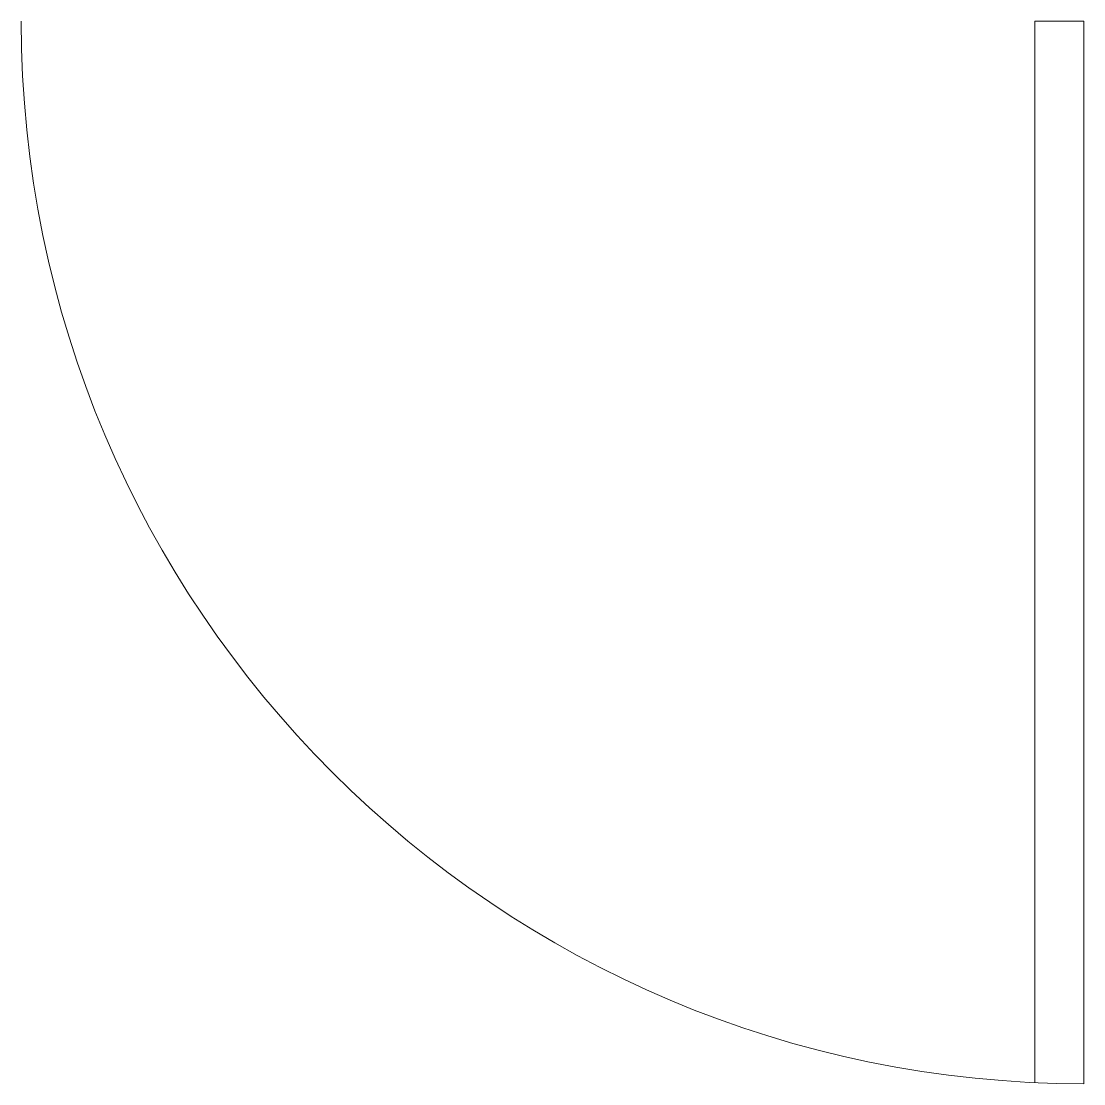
# Model space of a CAD drawing. Header units: inches. Extents: x 298.2 to 328.2, y 138.9 to 168.9.
import ezdxf

# ---------------------------------------------------------------- set-up
doc = ezdxf.new("R2010")
doc.units = ezdxf.units.IN
doc.header["$MEASUREMENT"] = 0
doc.layers.get('0').update_dxf_attribs({"color": 1, "lineweight": 9})

msp = doc.modelspace()

# ---------------------------------------------------------------- linework, layer by layer
for p, q in [((326.843, 168.945), (328.223, 168.945)), ((326.843, 168.945), (326.843, 138.977)), ((328.223, 168.945), (328.223, 138.945))]:
    msp.add_line(p, q)
msp.add_arc((328.223, 168.945), 30, 180, 270)

doc.saveas('drawing.dxf')
